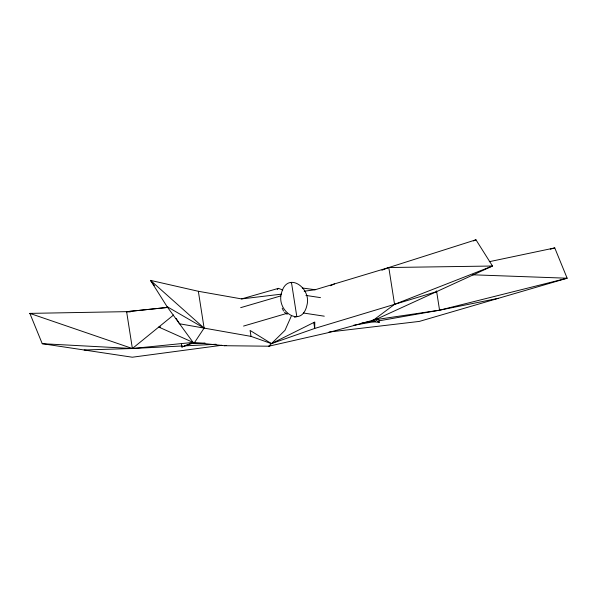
<?xml version="1.0" encoding="UTF-8"?>
<svg xmlns="http://www.w3.org/2000/svg" width="597" height="597" viewBox="0 0 597 597"><rect width="100%" height="100%" fill="white"/><g stroke="black" fill="none" stroke-linecap="round" stroke-linejoin="round"><path stroke-width="0.9" d="M291.254 316.216L284.985 330.328L268.822 346.208L224.479 345.715L193.092 342.417L132.385 348.514L84.132 349.984M361.745 323.037L371.841 321.305L372.946 320.029M277.254 289.545L278.478 288.344L282.762 290.03M291.008 282.829L291.455 282.396L296.813 316.626L294.478 317.253M130.303 311.582L29.85 313.388L42.245 343.7L132.385 348.514L173.578 314.992M304.186 291.224L315.156 289.739L388.796 267.531L475.951 239.785L492.495 266.023L394.557 304.351L373.461 320.104L375.394 319.686L376.849 318.529M251.024 336.38L250.091 330.44L271.456 343.626L314.709 328.44L314.783 322.029L271.456 343.626L251.024 336.38L179.533 323.775L176.122 318.373M270.493 345.424L268.822 346.208L327.208 332.902L373.446 320.111M473.443 240.942L475.951 239.785M371.841 321.305L492.495 266.023L388.796 267.531L381.923 270.217M330.454 285.732L334.514 283.903M181.451 344.238L181.884 347.006L193.092 342.417L194.607 342.424L204.107 328.104L198.346 291.284L150.511 280.381L167.048 306.619L193.891 343.506L205.017 343.021M193.406 342.85L194.577 342.424L192.585 342.618M181.884 347.006L193.98 342.768M436.4 291.732L314.709 328.44L313.783 322.492M240.666 307.664L280.687 295.94M243.554 326.074L287.127 313.306M550.292 249.21L554.755 247.912L567.15 278.217L419.355 321.41L329.029 332.051M198.346 291.284L241.606 298.918L278.478 288.344M379.117 320.805L439.564 310.194L567.15 278.217L472.69 274.792M489.271 261.695L554.755 247.912M375.394 319.686L439.564 310.194L498.435 298.299M353.476 325.313L375.461 321.455M224.479 345.715L226.308 345.409M221.8 345.267L132.325 357.215L42.245 343.7M241.606 298.918L281.254 294.172M168.242 307.358L126.616 311.694L132.385 348.514L182.607 345.962M168.227 307.365L126.616 311.694L130.303 311.895M160.593 326.94L158.75 327.052L193.092 342.417M184.466 345.872L216.092 344.268M370.036 321.402L379.199 322.387L378.767 319.626M302.306 288L315.156 289.739M31.671 313.664L29.85 313.388L132.385 348.514M305.933 295.425L320.492 297.634M303.358 313.007L324.283 316.186M167.048 306.619L204.107 328.104L150.511 280.381L154.31 285.605M287.194 314.32L284.448 312.231M375.423 319.671L379.199 322.387M283.545 311.044L282.209 308.194M436.534 290.866L439.564 310.194M388.796 267.531L394.557 304.351M281.239 294.12C276.747 311.701 301.992 328.768 307.022 304.895C311.522 287.321 286.276 270.254 281.239 294.12"/></g></svg>
